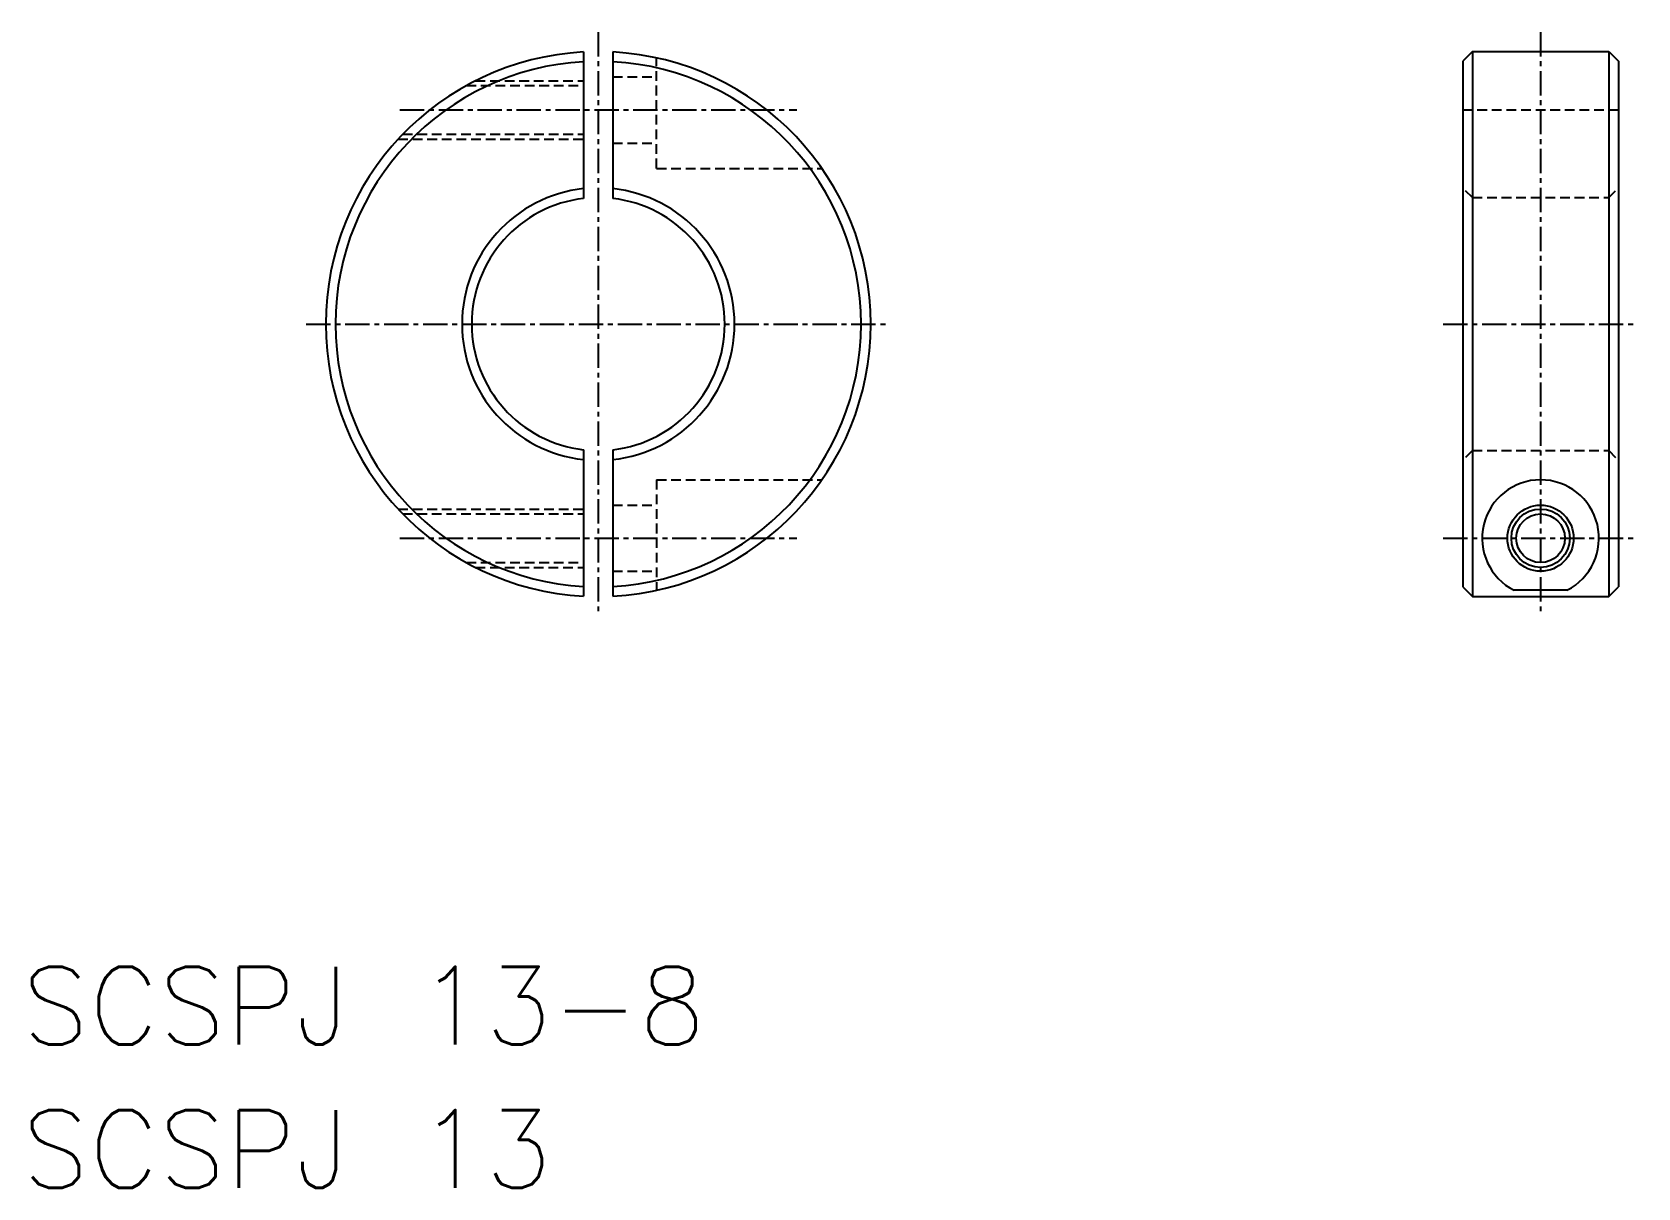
# Model space of a CAD drawing. Extents: x 383.4 to 465.9, y 56.1 to 115.5.
import ezdxf

# ---------------------------------------------------------------- set-up
doc = ezdxf.new("R2010")
doc.units = 0
doc.linetypes.add('CENTER', pattern=[2, 1.25, -0.25, 0.25, -0.25])
doc.linetypes.add('DASHED', pattern=[0.75, 0.5, -0.25])
doc.layers.get('0').update_dxf_attribs({"linetype": 'CONTINUOUS'})
doc.layers.add('CENTER', color=1, linetype='CENTER')
doc.styles.get("Standard").update_dxf_attribs({"font": 'txt.shx', "bigfont": 'bigfont.shx'})

msp = doc.modelspace()

# ---------------------------------------------------------------- linework, layer by layer
at = {"color": 7, "linetype": 'CONTINUOUS'}
for p, q in [((411.778, 114.445), (411.778, 106.922)), ((413.278, 114.445), (413.278, 106.922)), ((457.442, 114.466), (456.942, 113.966)), ((456.942, 113.966), (456.942, 86.966)), ((457.442, 114.466), (464.442, 114.466)), ((457.442, 114.466), (457.442, 86.466)), ((464.442, 114.466), (464.942, 113.966)), ((464.442, 114.466), (464.442, 86.466)), ((464.942, 113.966), (464.942, 86.966)), ((411.778, 94.009), (411.778, 86.486)), ((413.278, 94.009), (413.278, 86.486)), ((456.942, 86.966), (457.442, 86.466)), ((462.301, 86.791), (459.584, 86.791)), ((464.442, 86.466), (464.942, 86.966)), ((457.442, 86.466), (464.442, 86.466))]:
    msp.add_line(p, q, dxfattribs=at)
at = {"color": 3, "linetype": 'DASHED'}
for p, q in [((415.528, 108.466), (415.528, 114.14)), ((413.278, 113.166), (415.528, 113.166)), ((405.75, 112.716), (411.778, 112.716)), ((406.223, 112.966), (411.778, 112.966)), ((456.942, 111.466), (464.942, 111.466)), ((402.245, 109.966), (411.778, 109.966)), ((402.481, 110.216), (411.778, 110.216)), ((413.278, 109.766), (415.528, 109.766)), ((415.528, 108.466), (424.017, 108.466)), ((457.442, 106.966), (456.942, 107.466)), ((464.442, 106.966), (464.942, 107.466)), ((457.442, 106.966), (464.442, 106.966)), ((457.442, 93.966), (456.942, 93.466)), ((457.442, 93.966), (464.442, 93.966)), ((464.442, 93.966), (464.942, 93.466)), ((415.528, 92.466), (415.528, 86.791)), ((415.528, 92.466), (424.017, 92.466)), ((402.245, 90.966), (411.778, 90.966)), ((413.278, 91.166), (415.528, 91.166)), ((402.481, 90.716), (411.778, 90.716)), ((405.75, 88.216), (411.778, 88.216)), ((406.223, 87.966), (411.778, 87.966)), ((413.278, 87.766), (415.528, 87.766))]:
    msp.add_line(p, q, dxfattribs=at)
at = {"color": 7, "linetype": 'CONTINUOUS'}
for radius in [1.7, 1.25]:
    msp.add_circle((460.942, 89.466), radius, dxfattribs=at)
at = {"color": 3, "linetype": 'CONTINUOUS'}
msp.add_circle((460.942, 89.466), 1.5, dxfattribs=at)
at = {"color": 7, "linetype": 'CONTINUOUS'}
for centre, radius, start, end in [((412.528, 100.466), 14, 93.07089, 266.92911), ((412.528, 100.466), 13.5, 93.18474, 266.81526), ((412.528, 100.466), 14, 273.07089, 86.92911), ((412.528, 100.466), 13.5, 273.18474, 86.81526), ((412.528, 100.466), 7, 96.15064, 263.84936), ((412.528, 100.466), 7, 276.15064, 83.84936), ((412.528, 100.466), 6.5, 96.62581, 263.37419), ((412.528, 100.466), 6.5, 276.62581, 83.37419), ((460.942, 89.466), 3, 296.92524, 243.07476)]:
    msp.add_arc(centre, radius, start, end, dxfattribs=at)
at = {"layer": 'CENTER', "color": 1, "linetype": 'CENTER'}
for p, q in [((412.528, 115.466), (412.528, 85.466)), ((460.942, 115.466), (460.942, 85.466)), ((402.33, 111.466), (422.726, 111.466)), ((397.528, 100.466), (427.528, 100.466)), ((455.942, 100.466), (465.942, 100.466)), ((402.33, 89.466), (422.726, 89.466)), ((455.942, 89.466), (465.942, 89.466))]:
    msp.add_line(p, q, dxfattribs=at)

# ---------------------------------------------------------------- texts
at = {"color": 7, "linetype": 'CONTINUOUS'}
for s, p in [('SCSPJ 13-8', (382.927, 63.45)), ('SCSPJ 13', (382.927, 56.09))]:
    msp.add_text(s, height=4, dxfattribs=at).set_placement(p)

doc.saveas('drawing.dxf')
